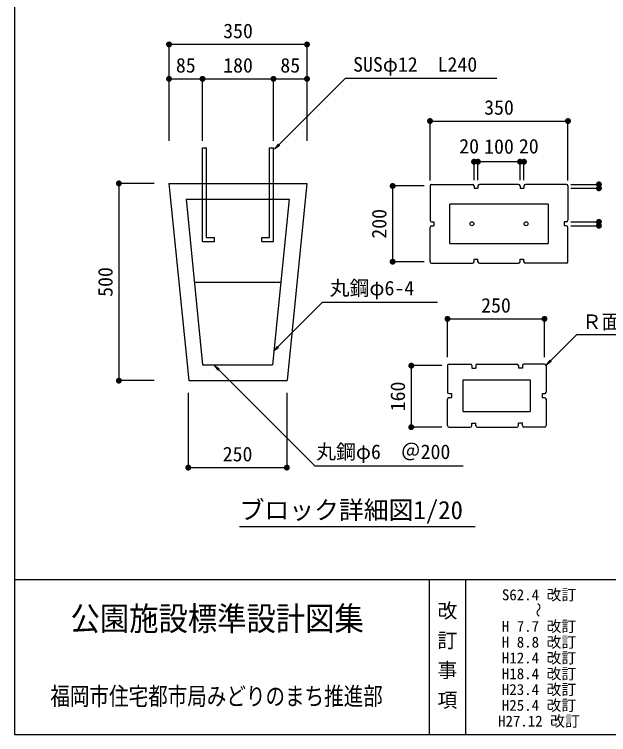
# Model space of a CAD drawing. Units: millimetres at full size, sheet at 1:20; some dimension numbers follow another scale. Extents: x 173 to 5649, y 2106 to 5839.
# Drawn here: x 173 to 1680, y 2106 to 3931 of the extents above; entities that cross this region are included whole.
import ezdxf
from ezdxf.enums import TextEntityAlignment as Align

# ---------------------------------------------------------------- set-up
doc = ezdxf.new("R2010")
doc.units = ezdxf.units.MM
doc.header["$LTSCALE"] = 20
for name, color, linetype, lineweight in [('0_2', 7, 'Continuous', 25), ('_0-0_', 7, 'Continuous', 25), ('寸法', 3, 'Continuous', 25), ('本体', 7, 'Continuous', 25)]:
    doc.layers.add(name, color=color, linetype=linetype, lineweight=lineweight)
doc.styles.add('@ＭＳ ゴシック', font='')
doc.styles.add('ＭＳ ゴシック', font='')
doc.styles.get('@ＭＳ ゴシック').set_extended_font_data('@MS Gothic')
doc.styles.get('ＭＳ ゴシック').set_extended_font_data('MS Gothic')

# ---------------------------------------------------------------- blocks, each defined once
blk = doc.blocks.new('filled_dot')
at = {"color": 0, "linetype": 'Continuous', "lineweight": -2, "const_width": 1.25}
blk.add_lwpolyline([(-0.625, 0, 1), (0.625, 0, 1)], format="xyb", close=True, dxfattribs=at)

msp = doc.modelspace()

# ---------------------------------------------------------------- hatches: boundary and pattern name
at = {"layer": '0_2'}
for points in [[(832.64, 3589.82), (841.56, 3602.11), (844.92, 3598.75)], [(830.11, 3077.47), (839.03, 3089.76), (842.39, 3086.4)], [(1521.79, 3042.37), (1530.72, 3054.66), (1534.08, 3051.3)]]:
    msp.add_hatch(color=256, dxfattribs=at).paths.add_polyline_path(points)
at = {"layer": '寸法'}
msp.add_hatch(color=256, dxfattribs=at).paths.add_polyline_path([(679.62, 3042.24), (691.91, 3033.31), (688.55, 3029.95)])

# ---------------------------------------------------------------- linework, layer by layer
at = {"layer": '0_2'}
for points in [[(832.64, 3589.82), (1012.64, 3769.82), (1396.23, 3769.82)], [(830.11, 3077.47), (954.54, 3201.9), (1246.15, 3201.9)], [(1521.79, 3042.37), (1599.35, 3119.93), (1850.72, 3119.93)]]:
    msp.add_lwpolyline(points, dxfattribs=at)
at = {"layer": '0_2', "lineweight": 13}
for points in [[(832.64, 3589.82), (841.56, 3602.11), (844.92, 3598.75)], [(830.11, 3077.47), (839.03, 3089.76), (842.39, 3086.4)], [(1521.79, 3042.37), (1530.72, 3054.66), (1534.08, 3051.3)]]:
    msp.add_lwpolyline(points, close=True, dxfattribs=at)
at = {"layer": '_0-0_', "color": 6}
msp.add_line((172.75, 2498.92), (5649.01, 2498.92), dxfattribs=at)
at = {"layer": '_0-0_'}
for p, q in [((1224.86, 2498.92), (1224.86, 2105.77)), ((1316.79, 2498.92), (1316.79, 2105.77))]:
    msp.add_line(p, q, dxfattribs=at)
at = {"layer": '_0-0_', "color": 6}
msp.add_lwpolyline([(5649.01, 5729.4), (172.75, 5729.4), (172.75, 2105.77), (5649.01, 2105.77)], close=True, dxfattribs=at)
at = {"layer": '寸法'}
for p, q in [((915.04, 3855.19), (565.04, 3855.19)), ((565.04, 3610.69), (565.04, 3855.19)), ((915.04, 3610.69), (915.04, 3855.19)), ((565.04, 3767.98), (650.04, 3767.98)), ((565.04, 3610.69), (565.04, 3767.98)), ((650.04, 3610.69), (650.04, 3767.98)), ((650.04, 3767.98), (830.04, 3767.98)), ((650.04, 3610.69), (650.04, 3767.98)), ((830.04, 3610.69), (830.04, 3767.98)), ((830.04, 3767.98), (915.04, 3767.98)), ((830.04, 3610.69), (830.04, 3767.98)), ((915.04, 3610.69), (915.04, 3767.98)), ((1227.05, 3661.08), (1577.05, 3661.08)), ((1227.05, 3510.72), (1227.05, 3661.08)), ((1577.05, 3510.72), (1577.05, 3661.08)), ((1348.71, 3557.91), (1338.71, 3557.91)), ((1338.71, 3511.46), (1338.71, 3557.91)), ((1455.38, 3557.91), (1348.71, 3557.91)), ((1348.71, 3511.46), (1348.71, 3557.91)), ((1348.71, 3511.46), (1348.71, 3557.91)), ((1455.38, 3511.46), (1455.38, 3557.91)), ((1455.38, 3557.91), (1465.38, 3557.91)), ((1455.38, 3511.46), (1455.38, 3557.91)), ((1465.38, 3511.46), (1465.38, 3557.91)), ((437.76, 3503.01), (437.76, 3003.01)), ((527.33, 3503.01), (437.76, 3503.01)), ((1132.3, 3496.5), (1132.3, 3304.5)), ((1211.87, 3496.5), (1132.3, 3496.5)), ((1584.26, 3500.5), (1655.57, 3500.5)), ((1584.26, 3490.5), (1655.57, 3490.5)), ((1655.57, 3500.5), (1655.57, 3490.5)), ((1584.26, 3405.5), (1655.57, 3405.5)), ((1655.57, 3405.5), (1655.57, 3395.5)), ((1584.26, 3395.5), (1655.57, 3395.5)), ((1211.87, 3304.5), (1132.3, 3304.5)), ((1271.39, 3159.53), (1517.39, 3159.53)), ((1271.39, 3062.68), (1271.39, 3159.53)), ((1517.39, 3062.68), (1517.39, 3159.53)), ((1179.54, 3040.99), (1179.54, 2884.99)), ((1257.02, 3040.99), (1179.54, 3040.99)), ((527.33, 3003.01), (437.76, 3003.01)), ((613.94, 2971.92), (613.94, 2782.53)), ((863.87, 2971.92), (863.87, 2782.53)), ((1257.02, 2884.99), (1179.54, 2884.99)), ((613.94, 2782.53), (863.87, 2782.53)), ((743.95, 2633.06), (1341.89, 2633.06))]:
    msp.add_line(p, q, dxfattribs=at)
msp.add_lwpolyline([(679.62, 3042.24), (934.87, 2786.99), (1311.26, 2786.99)], dxfattribs=at)
at = {"layer": '寸法', "lineweight": 13}
msp.add_lwpolyline([(679.62, 3042.24), (691.91, 3033.31), (688.55, 3029.95)], close=True, dxfattribs=at)
at = {"layer": '本体'}
for p, q in [((650.04, 3355.94), (650.04, 3593.01)), ((650.04, 3593.01), (660.04, 3593.01)), ((660.04, 3365.94), (660.04, 3593.01)), ((820.04, 3365.94), (820.04, 3593.01)), ((820.04, 3593.01), (830.04, 3593.01)), ((830.04, 3355.94), (830.04, 3593.01)), ((564.39, 3503.01), (615.04, 3003.01)), ((564.39, 3503.01), (914.2, 3503.01)), ((914.2, 3503.01), (865.04, 3003.01)), ((1227.05, 3496.5), (1227.05, 3409.5)), ((1231.05, 3500.5), (1334.71, 3500.5)), ((1338.71, 3496.5), (1338.71, 3490.5)), ((1338.71, 3490.5), (1348.71, 3490.5)), ((1348.71, 3496.5), (1348.71, 3490.5)), ((1451.38, 3500.5), (1352.71, 3500.5)), ((1455.38, 3496.5), (1455.38, 3490.5)), ((1455.38, 3490.5), (1465.38, 3490.5)), ((1465.38, 3496.5), (1465.38, 3490.5)), ((1573.05, 3500.5), (1469.38, 3500.5)), ((1577.05, 3496.5), (1577.05, 3409.5)), ((608.55, 3463.01), (650.18, 3043.01)), ((608.55, 3463.01), (869.97, 3463.01)), ((869.97, 3463.01), (827.63, 3043.01)), ((1527.05, 3450.5), (1277.05, 3450.5)), ((1277.05, 3350.5), (1277.05, 3450.5)), ((1527.05, 3450.5), (1527.05, 3350.5)), ((1231.05, 3405.5), (1237.05, 3405.5)), ((1237.05, 3405.5), (1237.05, 3395.5)), ((1573.05, 3405.5), (1567.05, 3405.5)), ((1567.05, 3405.5), (1567.05, 3395.5)), ((1227.05, 3304.5), (1227.05, 3391.5)), ((1231.05, 3395.5), (1237.05, 3395.5)), ((1573.05, 3395.5), (1567.05, 3395.5)), ((1577.05, 3304.5), (1577.05, 3391.5)), ((660.04, 3365.94), (680.04, 3365.94)), ((680.04, 3355.94), (680.04, 3365.94)), ((800.04, 3355.94), (800.04, 3365.94)), ((800.04, 3365.94), (820.04, 3365.94)), ((650.04, 3355.94), (680.04, 3355.94)), ((800.04, 3355.94), (830.04, 3355.94)), ((1277.05, 3350.5), (1527.05, 3350.5)), ((1338.71, 3304.5), (1338.71, 3310.5)), ((1338.71, 3310.5), (1348.71, 3310.5)), ((1348.71, 3304.5), (1348.71, 3310.5)), ((1455.38, 3304.5), (1455.38, 3310.5)), ((1455.38, 3310.5), (1465.38, 3310.5)), ((1465.38, 3304.5), (1465.38, 3310.5)), ((1231.05, 3300.5), (1334.71, 3300.5)), ((1352.71, 3300.5), (1451.38, 3300.5)), ((1573.05, 3300.5), (1469.38, 3300.5)), ((629.36, 3253.01), (848.8, 3253.01)), ((650.18, 3043.01), (827.63, 3043.01)), ((1271.39, 3040.99), (1271.39, 2973.99)), ((1275.39, 3044.99), (1329.05, 3044.99)), ((1333.05, 3040.99), (1333.05, 3034.99)), ((1333.05, 3034.99), (1343.05, 3034.99)), ((1343.05, 3040.99), (1343.05, 3034.99)), ((1347.05, 3044.99), (1447.36, 3044.99)), ((1451.36, 3040.99), (1451.36, 3034.99)), ((1461.36, 3034.99), (1451.36, 3034.99)), ((1461.36, 3040.99), (1461.36, 3034.99)), ((1517.39, 3044.99), (1465.36, 3044.99)), ((1521.39, 3040.99), (1521.39, 2973.78)), ((615.04, 3003.01), (865.04, 3003.01)), ((1311.39, 2924.99), (1311.39, 3004.99)), ((1311.39, 3004.99), (1481.39, 3004.99)), ((1481.39, 3004.99), (1481.39, 2924.99)), ((1275.39, 2969.99), (1281.52, 2969.99)), ((1275.39, 2959.99), (1281.52, 2959.99)), ((1281.52, 2969.99), (1281.52, 2959.99)), ((1511.69, 2969.78), (1511.69, 2959.78)), ((1517.39, 2969.78), (1511.69, 2969.78)), ((1517.39, 2959.78), (1511.69, 2959.78)), ((1271.39, 2888.99), (1271.39, 2955.99)), ((1521.39, 2955.78), (1521.39, 2888.95)), ((1311.39, 2924.99), (1481.39, 2924.99)), ((1275.39, 2884.99), (1329.1, 2884.99)), ((1333.05, 2894.99), (1343.05, 2894.99)), ((1333.05, 2888.99), (1333.05, 2894.99)), ((1343.05, 2888.99), (1343.05, 2894.99)), ((1347.05, 2884.99), (1447.36, 2884.99)), ((1461.36, 2894.99), (1451.36, 2894.99)), ((1451.36, 2888.99), (1451.36, 2894.99)), ((1461.36, 2888.99), (1461.36, 2894.99)), ((1517.39, 2884.99), (1465.36, 2884.99))]:
    msp.add_line(p, q, dxfattribs=at)
for centre in [(1333.25, 3400.55), (1470.73, 3400.55)]:
    msp.add_circle(centre, 5, dxfattribs=at)
for centre, start, end in [((1231.05, 3496.5), 90, 180), ((1334.71, 3496.5), 0, 90), ((1352.71, 3496.5), 90, 180), ((1451.38, 3496.5), 0, 90), ((1469.38, 3496.5), 90, 180), ((1573.05, 3496.5), 0, 90), ((1231.05, 3409.5), 180, 270), ((1573.05, 3409.5), 270, 360), ((1231.05, 3391.5), 90, 180), ((1573.05, 3391.5), 0, 90), ((1231.05, 3304.5), 180, 270), ((1334.71, 3304.5), 270, 0), ((1352.71, 3304.5), 180, 270), ((1451.38, 3304.5), 270, 0), ((1469.38, 3304.5), 180, 270), ((1573.05, 3304.5), 270, 0), ((1275.39, 3040.99), 90, 180), ((1329.05, 3040.99), 0, 90), ((1347.05, 3040.99), 90, 180), ((1447.36, 3040.99), 0, 90), ((1465.36, 3040.99), 90, 180), ((1517.39, 3040.99), 0, 90), ((1275.39, 2973.99), 180, 270), ((1275.39, 2955.99), 90, 180), ((1517.39, 2973.78), 270, 0), ((1517.39, 2955.78), 0, 90), ((1275.39, 2888.99), 180, 270), ((1329.05, 2888.99), 270, 360), ((1347.05, 2888.99), 180, 270), ((1447.36, 2888.99), 270, 360), ((1465.36, 2888.99), 180, 270), ((1517.39, 2888.99), 270, 360)]:
    msp.add_arc(centre, 4, start, end, dxfattribs=at)

# ---------------------------------------------------------------- block references
at = {"layer": '寸法', "xscale": 6, "yscale": 6}
for p in [(565.04, 3855.19), (565.04, 3767.98), (650.04, 3767.98), (830.04, 3767.98), (1227.05, 3661.08), (1338.71, 3557.91), (1348.71, 3557.91), (1455.38, 3557.91), (1271.39, 3159.53), (613.94, 2782.53)]:
    msp.add_blockref('filled_dot', p, dxfattribs=at)
for p, rotation in [((915.04, 3855.19), 180), ((650.04, 3767.98), 180), ((830.04, 3767.98), 180), ((915.04, 3767.98), 180), ((1577.05, 3661.08), 180), ((1348.71, 3557.91), 180), ((1455.38, 3557.91), 180), ((1465.38, 3557.91), 180), ((437.76, 3503.01), 270), ((1655.57, 3500.5), 270), ((1132.3, 3496.5), 270), ((1655.57, 3490.5), 90), ((1655.57, 3405.5), 270), ((1655.57, 3395.5), 90), ((1132.3, 3304.5), 90), ((1517.39, 3159.53), 180), ((1179.54, 3040.99), 270), ((437.76, 3003.01), 90), ((1179.54, 2884.99), 90), ((863.87, 2782.53), 180)]:
    msp.add_blockref('filled_dot', p, dxfattribs=dict(at, rotation=rotation))

# ---------------------------------------------------------------- texts
at = {"layer": '_0-0_', "color": 3, "style": 'ＭＳ ゴシック'}
for s, p in [('SUSφ12\u3000L240', (1031.95, 3775.06)), ('丸鋼φ6-4', (972.56, 3208.12)), ('Ｒ面取り', (1612.07, 3122.73)), ('丸鋼φ6\u3000＠200', (938.28, 2793.22))]:
    msp.add_text(s, height=36.95, dxfattribs=at).set_placement(p, align=Align.BOTTOM_LEFT)
at = {"layer": '_0-0_', "style": 'ＭＳ ゴシック'}
for s, p in [('S62.4 改訂', (1503.75, 2460.17)), ('H 7.7 改訂', (1503.75, 2380.17)), ('H 8.8 改訂', (1503.75, 2340.17)), ('H12.4 改訂', (1503.75, 2300.17)), ('H18.4 改訂', (1503.75, 2260.09)), ('H23.4 改訂', (1503.75, 2220.09)), ('H25.4 改訂', (1503.75, 2180.01)), ('H27.12 改訂', (1503.45, 2140.01))]:
    msp.add_text(s, height=27.71, dxfattribs=at).set_placement(p, align=Align.MIDDLE_CENTER)
for s, height, width, p in [('公園施設標準設計図集', 60.6, 0.9, (687.15, 2399.81)), ('福岡市住宅都市局みどりのまち推進部', 45.45, 0.8, (685.59, 2203.07))]:
    msp.add_text(s, height=height, dxfattribs=dict(at, width=width)).set_placement(p, align=Align.MIDDLE_CENTER)
at = {"layer": '_0-0_'}
for s, height, style, p in [('改 訂 事 項', 36.95, '@ＭＳ ゴシック', (1270.43, 2307.4)), ('～', 27.71, 'ＭＳ ゴシック', (1501.75, 2421.88))]:
    msp.add_text(s, height=height, rotation=270, dxfattribs=dict(at, style=style)).set_placement(p, align=Align.MIDDLE_CENTER)
at = {"layer": '寸法', "style": 'ＭＳ ゴシック'}
for s, p in [('350', (740.04, 3859.99)), ('85', (607.54, 3772.78)), ('180', (740.04, 3772.78)), ('85', (872.54, 3772.78)), ('350', (1402.05, 3665.88)), ('20', (1326.3, 3567.71)), ('20', (1477.68, 3567.71)), ('100', (1402.05, 3567.04)), ('250', (1394.39, 3164.33)), ('250', (738.91, 2787.33))]:
    msp.add_text(s, height=36.95, dxfattribs=at).set_placement(p, align=Align.BOTTOM_CENTER)
for s, p in [('200', (1127.5, 3400.5)), ('500', (432.96, 3253.01)), ('160', (1174.74, 2962.99))]:
    msp.add_text(s, height=36.95, rotation=90, dxfattribs=at).set_placement(p, align=Align.BOTTOM_CENTER)
msp.add_text('ブロック詳細図1/20', height=46.19, dxfattribs=at).set_placement((743.95, 2638), align=Align.BOTTOM_LEFT)

doc.saveas('drawing.dxf')
